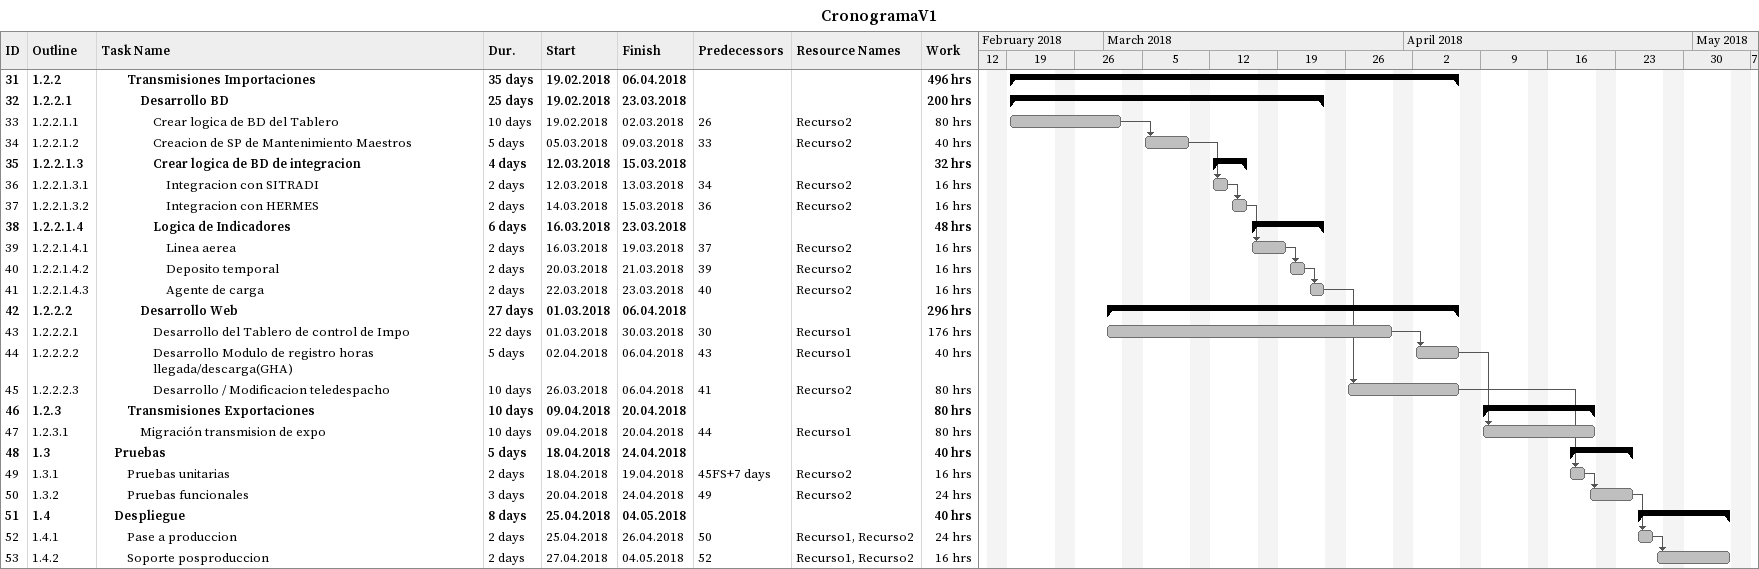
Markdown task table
CronogramaV1

| ID | WBS | Task | Duration | Start | Finish | Predecessors | Resources | Work (h) |
|---|---|---|---|---|---|---|---|---|
| 31 | 1.2.2 | **Transmisiones Importaciones** | 35d | 2018-02-19 | 2018-04-06 |  |  | 496 |
| 32 | 1.2.2.1 | **Desarrollo BD** | 25d | 2018-02-19 | 2018-03-23 |  |  | 200 |
| 33 | 1.2.2.1.1 | Crear logica de BD del Tablero | 10d | 2018-02-19 | 2018-03-02 | 26 | Recurso2 | 80 |
| 34 | 1.2.2.1.2 | Creacion de SP de Mantenimiento Maestros | 5d | 2018-03-05 | 2018-03-09 | 33 | Recurso2 | 40 |
| 35 | 1.2.2.1.3 | **Crear logica de BD de integracion** | 4d | 2018-03-12 | 2018-03-15 |  |  | 32 |
| 36 | 1.2.2.1.3.1 | Integracion con SITRADI | 2d | 2018-03-12 | 2018-03-13 | 34 | Recurso2 | 16 |
| 37 | 1.2.2.1.3.2 | Integracion con HERMES | 2d | 2018-03-14 | 2018-03-15 | 36 | Recurso2 | 16 |
| 38 | 1.2.2.1.4 | **Logica de Indicadores** | 6d | 2018-03-16 | 2018-03-23 |  |  | 48 |
| 39 | 1.2.2.1.4.1 | Linea aerea | 2d | 2018-03-16 | 2018-03-19 | 37 | Recurso2 | 16 |
| 40 | 1.2.2.1.4.2 | Deposito temporal | 2d | 2018-03-20 | 2018-03-21 | 39 | Recurso2 | 16 |
| 41 | 1.2.2.1.4.3 | Agente de carga | 2d | 2018-03-22 | 2018-03-23 | 40 | Recurso2 | 16 |
| 42 | 1.2.2.2 | **Desarrollo Web** | 27d | 2018-03-01 | 2018-04-06 |  |  | 296 |
| 43 | 1.2.2.2.1 | Desarrollo del Tablero de control de Impo | 22d | 2018-03-01 | 2018-03-30 | 30 | Recurso1 | 176 |
| 44 | 1.2.2.2.2 | Desarrollo Modulo de registro horas llegada/descarga(GHA) | 5d | 2018-04-02 | 2018-04-06 | 43 | Recurso1 | 40 |
| 45 | 1.2.2.2.3 | Desarrollo / Modificacion teledespacho | 10d | 2018-03-26 | 2018-04-06 | 41 | Recurso2 | 80 |
| 46 | 1.2.3 | **Transmisiones Exportaciones** | 10d | 2018-04-09 | 2018-04-20 |  |  | 80 |
| 47 | 1.2.3.1 | Migración transmision de expo | 10d | 2018-04-09 | 2018-04-20 | 44 | Recurso1 | 80 |
| 48 | 1.3 | **Pruebas** | 5d | 2018-04-18 | 2018-04-24 |  |  | 40 |
| 49 | 1.3.1 | Pruebas unitarias | 2d | 2018-04-18 | 2018-04-19 | 45FS+7d | Recurso2 | 16 |
| 50 | 1.3.2 | Pruebas funcionales | 3d | 2018-04-20 | 2018-04-24 | 49 | Recurso2 | 24 |
| 51 | 1.4 | **Despliegue** | 8d | 2018-04-25 | 2018-05-04 |  |  | 40 |
| 52 | 1.4.1 | Pase a produccion | 2d | 2018-04-25 | 2018-04-26 | 50 | Recurso1, Recurso2 | 24 |
| 53 | 1.4.2 | Soporte posproduccion | 2d | 2018-04-27 | 2018-05-04 | 52 | Recurso1, Recurso2 | 16 |
